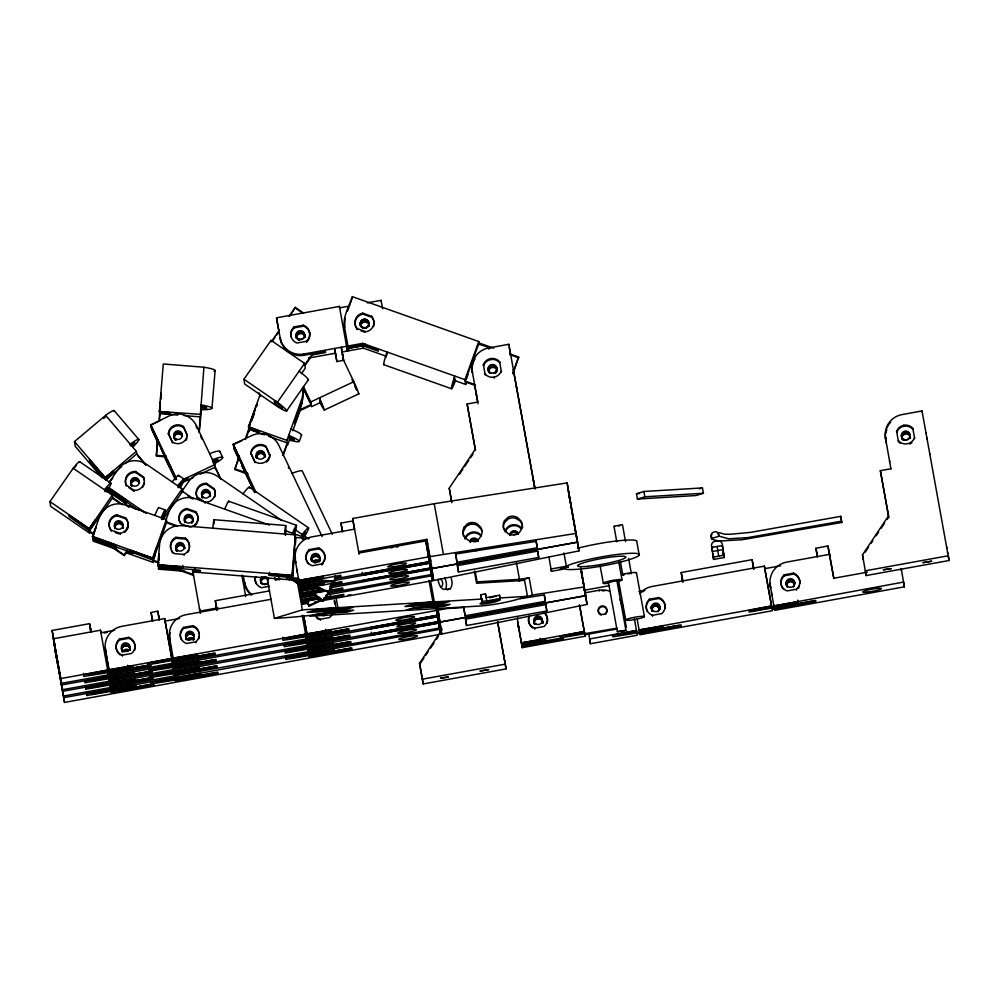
<?xml version="1.0" encoding="UTF-8"?>
<svg xmlns="http://www.w3.org/2000/svg" width="999" height="999" viewBox="0 0 999 999"><rect width="100%" height="100%" fill="white"/><g stroke="black" fill="none" stroke-linecap="round" stroke-linejoin="round"><path stroke-width="1.5" d="M160.315 401.785L159.465 411.938L170.305 412.812L159.39 411.451L163.287 363.961L203.921 367.245A24.55 2.835 4.8 0 1 213.973 371.328M160.564 398.888L161.051 393.094L161.139 393.731M159.066 421.328L160.29 403.871M160.652 399.525L161.289 393.369M166.496 456.943L156.331 456.118L157.505 439.872M156.468 454.57L157.63 440.671M159.453 419.031L160.315 412.799M192.657 570.691L200.424 571.316L200.262 570.204L158.267 566.808L182.592 568.381L182.342 566.783L157.967 564.81L159.603 544.23A20.392 20.255 -8.6 0 1 181.618 525.686L295.404 534.89L292.395 577.809L298.614 578.309M158.129 565.933L158.042 565.297L177.098 567.457L158.129 565.933L158.866 554.045M158.791 560.589L159.316 554.383M184.827 571.316L158.629 569.193L158.891 566.083M182.592 568.381L182.842 565.297M199.063 432.267L203.921 367.245M199.313 431.531L201.486 409.702A24.55 2.835 4.8 0 0 200.762 404.92L201.024 406.668L206.443 407.105L206.631 408.379L201.224 407.942L201.486 409.702M211.963 408.191L215.122 370.504M292.395 577.809L269.28 575.387L269.543 572.315M284.94 534.415L285.277 530.382L285.252 534.34M269.28 575.387L269.043 573.788L292.07 575.661L295.404 534.89M292.145 576.136L274.525 574.712L292.232 576.773L293.044 565.372M292.307 577.247L293.207 566.483M292.645 577.047L293.032 572.39M293.294 569.28L293.943 561.525M294.343 556.868L294.992 549.1M295.379 544.443L295.904 538.236M309.615 579.982L334.503 581.992L334.765 576.598M334.503 581.992L335.015 575.861M345.142 318.219L344.555 327.372C342.357 316.483 349.4 306.681 352.135 296.578L478.771 341.533L478.983 342.957L465.184 381.106L474.862 384.54M616.745 541.708L613.998 526.286L621.715 524.687L622.489 524.812L625.536 541.608M126.748 551.835L132.617 553.921L132.455 552.809L92.795 538.736L115.759 546.503L115.522 544.917L92.495 536.738L99.338 517.27A20.392 20.255 -8.6 0 1 125.424 505.007L166.346 519.542L166.858 522.877M92.495 536.738L96.179 526.573L92.67 537.849L110.577 544.205L92.57 537.212M161.501 519.468L163.337 514.385L162.15 519.48M166.059 519.78L169.243 510.976A20.392 20.255 -8.6 0 1 195.329 498.713L269.455 525.037M158.816 562.312L129.833 551.498L129.595 549.912L152.622 558.079L166.346 519.542M152.685 558.553L134.778 552.197L152.785 559.19L156.294 547.914M152.785 559.19L156.468 549.025L152.859 559.677M152.947 560.227L166.733 522.09L177.785 526.011M153.596 559.565L155.182 555.157M169.218 566.758L192.72 575.099L194.693 568.518M192.72 575.099L194.805 569.305M255.17 410.477L255.07 409.84L248.639 427.634L258.866 431.268L248.501 426.76L260.102 394.692M248.564 427.16L256.843 404.27L257.08 405.869M245.192 439.535L248.801 428.758L259.041 432.38L248.726 428.271L250.212 424.163M251.698 420.055L254.183 413.211M251.91 420.167L254.495 413.024M247.864 474.175L234.753 469.518L239.385 455.581M234.753 469.518L239.51 456.381M245.841 438.861L249.013 430.107L249.226 431.543M290.359 437.537L287.6 445.167L286.875 440.384L301.586 399.7A20.392 20.255 -8.6 0 0 302.472 389.248M302.185 389.073A20.392 20.255 -8.6 0 1 301.948 402.085L294.767 423.539L302.123 403.196M282.792 455.294L287.262 442.932L268.781 436.376M283.416 454.707L287.387 443.731M292.794 430.794L300.724 408.866M299.313 441.321L301.611 434.965M347.552 311.051L352.322 297.852M293.269 533.703L294.643 529.895L293.918 533.703M385.826 357.542L387.212 353.733M332.155 582.941L329.133 592.419L311.513 586.163M329.133 592.419L332.804 582.28M465.184 381.106L464.972 379.67L478.771 341.533M466.371 378.971L467.957 374.563M455.457 380.819L455.194 379.071L453.359 384.153L454.732 376.036A24.55 1.386 -70.5 0 0 455.457 380.819L465.696 384.453L466.758 381.518M512.874 372.964L518.631 357.043L509.827 353.908M512.999 373.763L518.631 357.043M451.56 501.648L449.25 488.174L475.324 449.15L467.12 403.996L477.822 402.048L472.265 371.503A20.392 20.255 -8.6 0 1 488.711 347.939L508.778 344.305L535.089 489.073M459.515 474.2L462.887 469.168M464.56 466.645L468.768 460.352M470.454 457.829L472.977 454.058M497.639 621.64L506.081 668.905L423.151 683.953L419.53 663.236L442.232 629.245M420.542 663.099L423.901 658.066M425.586 655.556L428.109 651.773M430.631 648.001L434.003 642.969M436.526 639.185L438.199 636.663M863.223 559.615L862.499 554.832L888.561 515.809L880.356 470.654L891.058 468.718M865.184 552.197L868.556 547.152M871.078 543.381L872.764 540.859M876.123 535.826L878.645 532.055M881.168 528.271L884.527 523.239M887.05 519.468L888.735 516.945M93.382 534.44L89.535 531.805L89.748 533.229L50.674 506.368L49.95 501.585L73.202 468.269A24.55 1.998 -55.5 0 1 79.658 462.512M74.95 467.32L76.498 465.097M108.953 482.517L118.082 469.43A20.392 20.255 -8.6 0 1 146.466 464.285L182.193 488.848L182.692 492.195M110.065 481.406L112.787 478.071M104.733 491.52L107.83 487.075L108.029 488.349L105.707 491.683M93.257 533.653L69.231 516.633L68.993 515.034L89.086 528.858L112.288 495.142L73.202 468.269M89.086 528.858L95.292 519.967L89.261 529.97L73.526 518.581L89.161 529.333M89.261 529.97L95.454 521.091L89.336 530.444M89.41 531.006L112.675 497.689L112.288 495.142M304.558 363.386L277.422 402.26A24.55 2.11 34.9 0 1 278.147 407.043L244.655 384.003L243.931 379.233L271.066 340.359L304.558 363.386L304.77 364.822L312.749 353.396M279.283 330.319L271.278 341.795L271.066 340.359M289.086 316.283L295.304 307.355L303.684 313.124M272.29 341.308L274.962 337.487M276.735 334.94L279.408 331.106M290.085 315.809L295.304 307.355M106.206 543.256L124.151 555.594L127.348 550.037M124.151 555.594L127.472 550.836M177.984 487.524L181.094 483.079L181.281 484.353L178.958 487.687M163.237 515.996L182.193 488.848M163.424 516.221L165.197 513.673L163.499 516.695M163.599 517.332L165.359 514.797L163.661 517.807M182.255 490.796L188.898 481.281A20.392 20.255 -8.6 0 1 217.282 476.136L281.993 520.629M163.624 518.543L182.58 491.396L193.431 498.851M274.613 403.459L274.275 401.236L282.08 406.605L282.417 408.828L274.613 403.459L276.161 401.236M313.761 352.922L304.895 365.622L305.282 368.169L301.411 373.713M286.725 410.789L308.429 379.695M303.371 536.388L305.694 533.066L305.507 531.793L302.397 536.226L302.135 534.477A24.55 1.998 -55.5 0 1 304.595 536.401M311.388 593.144L322.927 601.086L329.87 590.172M322.927 601.086L331.755 588.436M101.973 477.722L75.212 446.353L74.5 441.57L105.632 415.347A24.55 2.473 -40.5 0 1 114.111 411.426M103.746 418.369L105.819 416.62M131.706 446.316L134.815 443.693L134.628 442.42L130.469 445.916L130.207 444.168A24.55 2.473 -40.5 0 1 133.279 446.628M121.753 466.533L105.607 480.132L113.749 472.102L105.444 479.095L105.357 478.459L113.586 470.991L105.22 477.584L136.351 451.361L105.632 415.347M125.212 463.623L136.738 453.908L136.351 451.361M608.391 582.267L616.932 580.806L625.911 630.219L624.462 630.831L617.37 631.68L608.391 582.267L610.277 582.405M617.37 631.68L625.911 630.219M160.602 420.367L150.762 425L169.156 415.921A20.392 20.255 -8.6 0 1 196.291 425.562L214.822 464.597L215.547 469.38M308.654 358.154L311.438 356.855M298.501 410.427L311.151 404.483L310.764 401.935L353.808 381.705L343.107 359.178M298.626 411.226L311.276 405.282L311.488 406.718L320.105 402.672A24.55 0.837 64.8 0 0 319.38 397.889L322.153 405.794L319.83 400.924L320.105 402.672M242.382 465.996L251.686 485.614L233.566 446.678L243.931 468.244L233.204 444.28L251.648 435.614A20.392 20.255 -8.6 0 1 278.783 445.242L322.14 536.575M233.254 444.68L241.696 440.721M324.375 410.04L358.803 393.856M212.962 462.749L217.882 460.439L217.695 459.165L212.775 461.476L212.512 459.727A24.55 2.785 -25.4 0 1 214.198 463.948M183.404 479.37L214.822 464.597M183.616 479.695L187.837 477.722L183.691 480.182M183.791 480.819L187.999 478.833L183.853 481.293M182.417 482.567L193.356 477.422M200.187 474.213L215.21 467.145L220.841 479.008M330.681 595.691A20.392 20.255 -8.6 0 1 327.222 597.689L309.016 606.243L308.903 605.456L321.503 599.525M324.3 598.214L327.098 596.89M623.214 574.974L624.625 574.512M718.805 536.213L718.556 534.89A4.083 2.872 86.5 0 0 715.047 531.755L713.186 532.33A4.083 2.872 86.5 0 0 711.113 537.162L711.363 538.486L719.193 536.201L728.546 538.773L747.564 537.637L841.595 521.178L841.795 522.452L742.319 539.71L718.843 541.058L711.75 539.248L711.5 537.137A4.083 2.872 86.5 0 1 711.812 534.078M279.72 578.908L275.374 580.232L274.887 577.572M636.45 493.743L643.905 491.471L702.447 487.937L703.421 493.256L695.953 495.529L637.412 499.063L636.45 493.743L639.535 493.568M637.412 499.063L644.867 496.79L703.421 493.256M267.195 578.521L274.425 618.369L302.397 609.84L335.989 607.804L334.603 600.187M699.462 488.848L702.447 487.937M335.989 607.804L316.383 609.565L307.055 612.412L350.824 610.564C325.424 613.511 300.137 617.132 274.425 618.369M432.917 601.96L337.899 607.692L335.577 608.403L352.847 607.367L343.531 610.202L323.926 611.962L353.671 610.164L347.153 612.15L317.395 613.948L309.94 616.221L404.945 610.489L413.336 607.929L443.094 606.131L447.752 604.707L404.945 606.493L414.273 603.658L432.917 601.96L429.021 580.506M447.165 589.822L449.962 588.973A9.515 6.631 73 0 0 451.186 578.321M482.455 599.013L434.365 601.91L432.03 602.622L449.313 601.585L439.985 604.432L420.379 606.181L450.137 604.383L443.606 606.381L413.861 608.166L406.393 610.439L480.294 605.981A27.185 3.222 -10.3 0 0 518.131 599.138L527.46 596.303L524.562 580.357L476.573 583.254L474.388 571.241M518.706 580.943L529.158 577.809L532.292 595.067L520.354 598.663L544.393 594.892L545.354 601.261L465.097 615.809L463.461 606.805M390.896 547.964L392.794 547.477M618.643 526.073L619.73 525.849M353.084 521.478L352.635 518.518L434.228 503.721L567.145 482.904L578.958 550.886L433.641 580.506L432.592 574.75M581.081 568.556L587.062 604.407L441.745 634.028L440.696 628.271M276.723 319.093L276.523 317.819L339.398 306.418L346.853 347.702L365.634 344.293M348.826 306.181L339.61 307.854L339.398 306.418M367.257 302.834L381.081 300.337L382.58 308.691M290.846 335.801L290.996 336.75A9.515 9.453 -8.6 0 1 294.218 327.859L294.068 326.898L303.434 325.199A9.515 9.453 -8.6 0 1 306.356 341.308L306.506 342.257A9.515 9.453 -8.6 0 0 303.571 326.161L303.434 325.199M294.218 327.859L303.571 326.161M306.356 341.308L296.99 343.007A9.515 9.453 -8.6 0 1 294.068 326.898M311.838 355.032L325.599 352.535L325.424 351.423L304.021 355.294A20.392 20.255 -8.6 0 1 280.344 339.011L280.145 337.737A20.392 20.255 -8.6 0 0 303.833 354.021L346.641 346.266L347.365 351.036L342.008 352.01L341.745 350.262M464.972 379.67L362.662 343.356L347.977 346.016L348.164 347.29L362.862 344.63L378.184 350.075L378.346 351.186L363.024 345.741L348.339 348.414L348.701 350.799L363.386 348.139L386.238 356.243M346.978 348.489L365.759 345.092M308.953 358.004L335.327 353.221L335.052 351.473M335.327 353.221L336.9 361.613L343.581 360.252L341.283 347.24L342.707 355.569L342.52 354.295M862.499 554.832L866.121 575.549L949.05 560.514L922.015 410.964L901.947 414.61A20.392 20.255 -8.6 0 0 885.514 438.161L885.701 439.435A20.392 20.255 -8.6 0 1 886.575 428.996M342.12 529.77L340.946 523.089L351.486 521.178M308.254 563.898A9.515 9.453 -8.6 0 1 309.378 550.574L309.228 549.625L318.594 547.927A9.515 9.453 -8.6 0 1 321.516 564.023L321.666 564.984A9.515 9.453 -8.6 0 0 323.339 563.149M309.378 550.574L318.743 548.876A9.515 9.453 -8.6 0 1 324.475 560.963M467.37 524.725L471.915 523.901M313.012 556.455L315.684 555.981M363.711 581.568L363.511 580.294L431.73 567.919L430.956 562.824L362.737 575.199L362.55 573.926L430.769 561.55L426.885 539.348L358.666 551.723L359.041 554.183M334.765 578.796L429.408 561.638L425.786 540.921L358.903 553.046L352.635 518.518M321.516 564.023L312.163 565.721A9.515 9.453 -8.6 0 1 309.228 549.625M428.683 556.855L298.926 580.382L323.064 576.423L323.314 578.009L299.288 582.767L340.759 575.249L340.934 576.373L334.79 577.484M576.311 533.379L430.02 556.618L430.769 561.55M269.443 586.263L261.413 587.724A9.515 9.453 -8.6 0 1 255.157 578.046M320.966 579.994L299.463 583.891L299.65 585.164L322.552 581.006M216.983 610.526L215.285 600.724L269.58 590.871M54.396 643.468L52.098 630.456L89.548 623.663L91.121 631.905M152.36 620.354L151.086 612.512L157.755 611.151L159.34 619.53M317.32 587.187L300.424 590.259L300.624 591.533L320.467 587.936M331.144 584.69L341.895 582.742L341.72 581.618L300.262 589.148L324.275 584.378L324.038 582.792L299.9 586.75L429.645 563.224L430.369 568.006L329.62 586.276M456.993 562.275L537.25 547.727L536.288 541.358L455.731 553.983L456.993 562.275L455.357 553.271M363.599 580.844L577.622 542.045M363.624 581.006L577.647 542.207L568.506 491.096L568.693 492.37M218.007 607.854L200.037 611.113L200.437 613.349M322.227 589.248L300.924 593.518L321.99 589.697M329.87 587.862L431.93 569.193L432.704 574.288L327.535 593.194M53.671 638.698L100.487 630.207L108.117 672.602L149.575 665.084L149.7 665.871L108.229 673.388L108.454 674.824L61.626 683.316L52.098 630.456M105.444 649.887L109.428 672.202L150.886 664.672L151.061 665.796L109.59 673.314L109.79 674.587L172.652 663.186L172.44 661.75L213.911 654.233L213.786 653.433L172.315 660.951L164.698 618.568L121.89 626.323A20.392 20.255 -8.6 0 0 105.444 649.887L110.39 678.571L151.86 671.041L152.023 672.165L110.564 679.682L110.752 680.956L173.626 669.555L173.401 668.119L214.872 660.601L214.748 659.802L173.289 667.332L165.072 621.116L179.52 618.493M271.166 599.263L186.101 614.685A20.392 20.255 -8.6 0 0 169.655 638.249L174.001 662.949L306.418 638.935L306.206 637.499L347.677 629.982L347.552 629.183L306.081 636.7L302.185 615.247M325.237 590.746L301.223 595.516L342.694 587.986L342.857 589.11L329.033 591.608L312.862 585.889M114.635 630.257L100.874 632.754L100.487 630.207M313.674 594.393L301.386 596.628L301.586 597.902L316.845 595.129M104.046 632.991L107.105 632.442M317.095 596.728L301.885 599.887L318.444 596.89M326.248 595.067L432.892 575.561L433.641 580.506M319.243 597.227L301.96 600.362L302.048 600.998L319.343 597.864M458.466 571.99L538.723 557.442L537.762 551.073L457.505 565.621L458.466 571.99L457.105 564.485M320.179 598.201L302.185 601.885L320.617 598.538M323.688 597.976L343.656 594.355L343.818 595.479L323.851 599.1M308.504 601.885L302.36 602.996L302.547 604.27L308.654 603.159M314.76 602.047L432.305 580.744L431.58 575.961M120.23 654.982A9.515 9.453 -8.6 0 1 119.505 639.997L119.368 639.048L128.721 637.35A9.515 9.453 -8.6 0 1 131.656 653.446L122.29 655.144L122.44 656.106M181.256 639.61A9.515 9.453 -8.6 0 1 183.716 628.359L183.566 627.409L192.932 625.711A9.515 9.453 -8.6 0 1 195.866 641.808L196.004 642.769M119.505 639.997L128.871 638.299A9.515 9.453 -8.6 0 1 134.603 650.386M183.716 628.359L193.082 626.66A9.515 9.453 -8.6 0 1 199.226 633.865M121.816 646.128L127.16 645.154M187.35 634.24L190.035 633.753M841.358 519.855L840.708 516.358L750.574 532.355L730.082 534.29L724.912 534.228L719.467 532.767M566.346 566.233L551.086 568.993L551.436 571.303L564.81 568.881A38.187 4.52 -10.3 0 0 620.816 561.975A38.187 4.52 -10.3 0 0 625.686 553.596A38.187 4.52 -10.3 0 0 566.346 566.233L563.936 552.947M711.812 547.427L722.514 545.491L722.265 544.155A4.083 4.046 -8.6 0 0 717.532 540.909L714.859 541.383A4.083 4.046 -8.6 0 0 711.563 546.103L713.623 559.428L724.325 557.492L722.514 545.491M195.866 641.808L186.501 643.506A9.515 9.453 -8.6 0 1 183.566 627.409M314.872 614.397A9.515 9.453 -8.6 0 0 320.267 619.255L329.633 617.557A9.515 9.453 -8.6 0 0 332.43 613.536M480.781 594.705L485.464 593.856L486.75 600.973L500.124 598.551L500.287 599.662L482.305 603.408L480.781 594.705L482.305 603.408M486.138 597.652L499.512 595.229L500.287 599.662M496.228 596.228L489.597 597.764M481.993 601.348L486.75 600.973M60.902 678.533L107.73 670.054L83.704 674.812L83.953 676.41L108.117 672.602M436.788 610.389L437.512 615.172L307.767 638.686L307.567 637.412L349.038 629.894L348.863 628.783L307.405 636.301L331.418 631.543L331.181 629.944L307.043 633.915L436.788 610.389L436.263 607.492M308.167 642.569L309.328 649.038L350.799 641.52L350.961 642.632L309.503 650.149L309.69 651.423L440.809 627.822L440.035 622.727L371.815 635.089L371.616 633.816L439.835 621.453L439.073 616.358L370.854 628.721L370.654 627.447L438.873 615.084L438.124 610.152L446.978 608.541L463.848 607.517L465.097 615.809M128.022 667.931L109.291 671.316L109.191 670.679L127.922 667.295L128.022 667.931L127.535 665.272M325.999 632.03L307.267 635.426L307.168 634.79L325.899 631.393L325.999 632.03L325.512 629.37M109.366 671.803L133.441 667.432L133.204 665.846L109.066 669.805L171.928 658.403L147.914 663.174L148.152 664.76L172.24 660.401M282.705 637.237L283.266 640.272L306.081 636.7M682.904 582.342L681.193 572.527L752.097 559.677L753.671 568.056M61.876 684.902L108.691 676.423L84.678 681.181L84.915 682.779L150.549 671.453L150.662 672.24L109.191 679.757L109.415 681.193L62.6 689.685L52.897 634.652L53.234 636.887M583.878 590.322L609.353 585.701M817.07 554.969L815.908 548.289L827.934 545.953L829.52 554.345L786.712 562.1A20.392 20.255 -8.6 0 0 770.266 585.664L770.629 588.049A20.392 20.255 -8.6 0 1 770.379 582.767M308.129 641.158L326.86 637.762L326.96 638.398L308.229 641.795L303.783 616.383M148.564 668.094L149.126 671.128L173.289 667.332M307.055 643.069L284.228 646.64L283.978 645.042L306.668 640.521L174.238 664.535L198.376 660.564L198.614 662.162L174.6 666.92L216.071 659.402L216.234 660.526L174.763 668.044L174.962 669.318L307.392 645.304L307.168 643.868L348.639 636.351L348.514 635.551L307.055 643.069L306.106 637.462M584.727 592.857L599.175 590.234A20.392 20.255 -8.6 0 1 609.677 591.221M438.474 621.54L308.728 645.054L308.529 643.781L350 636.263L349.837 635.152L308.366 642.669L332.38 637.911L332.143 636.313L308.004 640.284L437.749 616.758L438.474 621.54L437.425 615.734M371.703 634.377L585.726 595.579M371.728 634.54L585.751 595.729L581.006 569.58M62.837 691.271L109.653 682.792L85.639 687.549L85.877 689.148L151.511 677.821L151.623 678.608L110.165 686.126L110.377 687.562L63.561 696.053L53.047 636.675L54.633 645.067M175.2 670.903L307.63 646.89L284.952 651.41L285.19 653.009L349.488 641.92L349.6 642.719L308.129 650.237L308.354 651.673L175.924 675.686L175.737 674.412L217.195 666.895L217.033 665.771L175.562 673.289L199.575 668.531L199.338 666.932L175.262 671.303L174.638 667.844M309.19 648.164L327.922 644.767L327.822 644.13L309.103 647.527L309.19 648.164L307.205 636.201M174.251 673.701L150.087 677.497L149.85 675.911L173.863 671.153L110.989 682.542L135.127 678.583L135.377 680.169L111.351 684.939L152.822 677.422L152.984 678.533L111.526 686.051L111.713 687.324L174.588 675.923L174.363 674.487L215.834 666.97L215.722 666.171L174.251 673.701L173.302 668.081M438.648 623.563L439.448 627.909L438.723 623.126L308.966 646.653L333.104 642.682L333.341 644.28L309.328 649.038M637.05 618.568L639.547 632.367L681.018 624.85L681.193 625.961L639.722 633.478L639.909 634.752L772.339 610.739L772.127 609.315L813.586 601.785L813.473 600.998L772.002 608.516L764.372 566.121L652.01 586.488A20.392 20.255 -8.6 0 0 639.672 593.843M638.836 591.495L644.942 590.397M772.002 608.516L764.759 568.668L780.656 565.784M640.484 592.02L643.543 591.47M111.201 685.177L112.313 691.308L153.784 683.791L153.958 684.902L111.126 692.507L111.339 693.93L64.523 702.422L63.799 697.639L110.614 689.16L108.779 678.234M174.45 667.157L176.224 677.672L200.3 673.301L200.549 674.899L176.523 679.657L217.994 672.14L218.157 673.264L175.337 680.856L175.549 682.292L112.675 693.693L112.487 692.419M466.57 625.524L546.828 610.976L545.866 604.607L465.609 619.155L466.57 625.524L465.484 619.517M130.919 687.037L112.188 690.421L112.088 689.785L130.819 686.4L130.919 687.037L130.432 684.377M291.433 657.929L308.828 654.782L308.728 654.145L291.333 657.292L291.433 657.929L290.946 655.269M86.289 692.482L86.838 695.516L152.472 684.19L152.597 684.977M285.602 656.343L286.151 659.377L350.449 648.289L350.562 649.088M176.698 680.781L176.885 682.055L309.315 658.041L309.103 656.605L351.935 649L351.76 647.889L310.289 655.406L334.315 650.649L334.066 649.05L309.927 653.021L440.996 629.095L441.745 634.028M174.276 674.45L175.212 680.069L216.683 672.539L216.795 673.338M439.685 629.495L440.409 634.278L310.652 657.792L310.464 656.518M647.177 611.413A9.515 9.453 -8.6 0 1 649.637 600.162L649.487 599.213L658.853 597.514A9.515 9.453 -8.6 0 1 661.775 613.623L652.409 615.322L652.559 616.271M783.216 589.098A9.515 9.453 -8.6 0 1 784.327 575.774L784.19 574.825L793.556 573.126A9.515 9.453 -8.6 0 1 796.478 589.223L796.628 590.184M649.637 600.162L659.003 598.476A9.515 9.453 -8.6 0 1 665.259 608.141M784.327 575.774L793.693 574.075A9.515 9.453 -8.6 0 1 799.962 583.741M528.983 616.121A9.515 9.453 -8.6 0 0 534.715 628.196L544.08 626.498A9.515 9.453 -8.6 0 0 545.192 613.174M867.307 572.19L833.865 578.246L828.82 550.786L829.969 557.367L829.782 556.093M796.478 589.223L787.112 590.921A9.515 9.453 -8.6 0 1 784.19 574.825M521.615 643.731L540.347 640.334L540.447 640.971L521.715 644.367L517.869 622.939A20.392 20.255 -8.6 0 1 517.619 617.657M584.49 632.33L565.759 635.726L565.859 636.363L584.59 632.966L579.62 605.406M616.995 628.159L560.576 637.812L560.339 636.226L584.353 631.455L521.49 642.856L545.629 638.885L545.866 640.484L521.853 645.242L563.311 637.724L563.486 638.836L522.015 646.365L522.215 647.639L585.077 636.238L584.865 634.802L617.12 628.958M771.915 607.954L749.175 612.075L748.938 610.489L771.615 605.968L639.185 629.969L663.324 626.011L663.573 627.597L639.547 632.367M798.263 603.209L774.25 607.979L815.721 600.461L815.883 601.573L774.412 609.09L774.612 610.364L904.37 586.838L903.645 582.055L773.95 605.981L798.026 601.623L798.263 603.209L797.714 600.174M634.29 618.231L636.9 633.004L678.371 625.486L678.483 626.286L637.025 633.803L637.237 635.239L590.421 643.731L588.861 634.353M423.151 683.953L422.427 679.17L505.357 664.135M475.174 571.316L477.097 581.88L519.455 579.32L529.158 577.809M532.292 595.067L584.415 586.913M627.809 573.851L629.832 573.601M396.054 546.94L398.102 546.89M348.127 595.079L350.811 594.917M449.962 588.973L443.244 589.385A9.515 6.631 73 0 1 438.211 579.108M499.525 597.989L527.46 596.303M614.747 526.548L613.96 526.436M199.962 414.335L159.39 411.451M159.628 413.049L170.467 413.923L159.465 411.938M159.715 413.598L177.785 415.06M183.804 415.547L200.349 416.883M156.219 455.319L166.371 456.143M213.936 519.692L285.726 525.486M295.779 537.437L308.953 538.498M301.76 538.698L304.683 538.936M184.116 555.369L183.978 554.42L174.488 553.646A9.515 9.453 -8.6 0 1 175.861 537.337L185.352 538.099L185.489 539.06A9.515 9.453 -8.6 0 1 189.548 547.602M170.704 548.526A9.515 9.453 -8.6 0 1 176.011 538.286L185.489 539.06M292.008 575.262L157.967 564.81M314.161 579.57L334.378 581.193M298.738 579.108L292.507 578.596L292.732 580.032L192.545 571.94M178.659 569.555L158.441 567.919L158.629 569.193M478.983 342.957L493.668 348.176M490.846 347.927L479.183 344.318M509.94 354.707L518.756 357.829M362.737 313.162L362.874 314.123A9.515 9.453 -8.6 0 0 357.305 329.533L357.155 328.584A9.515 9.453 -8.6 0 1 362.737 313.162L371.69 316.346L371.828 317.295A9.515 9.453 -8.6 0 1 373.514 326.598M362.874 314.123L371.828 317.295M357.155 328.584L366.109 331.755A9.515 9.453 -8.6 0 0 371.69 316.346M361.139 330.894L364.972 332.255M474.975 385.339L465.309 381.905L465.696 384.453M383.803 364.697L451.598 388.761M248.501 426.76L286.875 440.384M248.888 429.308L264.523 434.865M234.64 468.731L247.74 473.376M228.596 501.211L296.391 525.274M285.327 530.669L302.772 536.85L303.159 539.398M195.692 511.675A9.515 9.453 -8.6 0 1 190.122 527.085L181.156 523.913A9.515 9.453 -8.6 0 1 186.738 508.491L195.692 511.675L195.841 512.624A9.515 9.453 -8.6 0 1 194.718 525.949M186.738 508.491L186.875 509.44L195.841 512.624M165.272 509.94L158.878 507.667A24.55 1.386 -70.5 0 0 154.833 515.447M168.244 523.376L175.15 525.824M116.833 514.785L116.983 515.734A9.515 9.453 -8.6 0 0 111.401 531.156L111.251 530.194A9.515 9.453 -8.6 0 1 116.833 514.785L125.787 517.957L125.936 518.918A9.515 9.453 -8.6 0 1 124.813 532.242M116.983 515.734L125.936 518.918M292.295 578.596L299.638 581.193M290.946 578.871L299.762 581.992M286.788 578.746L289.698 579.782L289.485 578.346M111.251 530.194L120.217 533.379L120.355 534.328M115.235 532.517L119.081 533.878M92.432 536.338L152.622 558.079M174.975 568.044L192.595 574.3M116.471 548.189L92.969 539.847L93.157 541.121L116.621 549.45M158.941 563.111L153.059 561.026L153.284 562.462L125.424 552.572M296.628 308.978L301.411 312.275M243.931 379.233L277.422 402.26M249.263 487.1L308.441 527.784M294.58 529.283L308.516 538.861M206.443 483.379L206.581 484.328A9.515 9.453 -8.6 0 0 197.19 497.802L197.04 496.84A9.515 9.453 -8.6 0 1 206.443 483.379L214.261 488.748L214.398 489.71A9.515 9.453 -8.6 0 1 214.748 496.928M206.581 484.328L214.398 489.71M178.709 475.437L184.291 479.283M197.04 496.84L204.857 502.21L205.007 503.171M198.302 498.563L200.537 500.099M187.525 495.504L192.345 498.826M135.627 471.516L135.764 472.477A9.515 9.453 -8.6 0 0 126.374 485.939L126.224 484.99A9.515 9.453 -8.6 0 1 135.627 471.516L143.444 476.898L143.581 477.847A9.515 9.453 -8.6 0 1 144.343 480.194M292.045 579.133L299.737 584.415M312.55 593.231L322.814 600.287M135.764 472.477L143.581 477.847M290.884 579.045L299.85 585.214M126.224 484.99L134.041 490.359L134.191 491.321L128.609 487.475M79.77 461.775L111.026 483.266M109.016 487.849L146.129 513.361M109.028 488.211L126.611 500.299L126.861 501.898L108.017 488.936M143.918 512.2L138.898 508.741L139.136 510.339M107.792 487.787L122.315 498.339L107.892 488.424M108.104 489.36L137.587 509.627M124.937 501.923L106.993 489.585L107.18 490.859L126.374 504.058M130.057 505.457L135.19 508.978M112.675 497.689L122.877 504.707M112.787 498.476L119.168 502.872M49.95 501.585L89.023 528.459M107.368 543.344L124.026 554.807M114.286 410.751L138.873 439.56M136.738 453.908L145.767 464.498M137.862 455.881L145.891 465.297M74.5 441.57L105.22 477.584M105.282 477.984L89.473 459.465L89.723 461.063L105.519 479.582M105.357 478.459L93.057 464.06L105.444 479.095M118.706 495.492L128.784 507.305M117.82 495.104L126.898 505.744M718.206 532.991L719.193 536.201M355.731 386.638L352.26 379.32L352.597 381.556M354.92 386.438L356.655 390.097L356.318 387.862M303.409 386.438L310.764 401.935M303.134 387.587L311.151 404.483M303.246 388.386L309.94 402.472M332.342 534.34L302.297 471.078A24.55 2.785 -25.4 0 0 292.108 473.314M259.003 392.844L260.339 395.654M259.116 393.631L260.452 396.453M255.057 462.649L250.849 453.146A9.515 9.453 -8.6 0 1 265.759 446.141L269.955 455.644A9.515 9.453 -8.6 0 1 266.621 462.075M265.759 446.141L269.955 455.644M250.849 453.146L254.907 461.688A9.515 9.453 -8.6 0 0 269.817 454.682M233.204 444.28L255.869 492.045M298.926 584.44L300.249 587.237M306.905 601.248L308.903 605.456M239.048 458.991L233.729 447.789L238.586 458.891M297.714 582.429L300.374 588.036M306.356 600.649L309.016 606.243M241.92 465.921L254.595 492.607M219.805 451.386L222.702 457.492M200.624 436.313L201.948 439.098M215.334 467.944L220.342 478.484M171.978 441.733L168.356 433.466A9.515 9.453 -8.6 0 1 183.267 426.461L187.325 434.99A9.515 9.453 -8.6 0 1 172.415 442.008L172.565 442.957M183.267 426.461L187.462 435.951M168.356 433.466L172.415 442.008M150.712 424.6L176.611 479.145M176.199 478.883L169.955 465.734L170.055 466.371M176.299 479.52L167.57 460.377M159.89 446.316L151.236 428.096L158.067 443.356M161.214 449.113L169.193 465.921L151.011 426.585M164.048 455.944L175.337 479.732M681.193 572.527L682.779 580.918M215.285 600.724L216.858 609.103M159.041 619.13L158.729 617.519L159.103 619.855M152.135 619.23L152.422 621.066M581.893 575.212L582.529 578.646M342.22 530.919L341.908 529.308L342.282 531.643M216.571 608.703L216.246 607.092L216.621 609.427M90.822 631.505L90.509 629.882L90.884 632.23M342.52 354.782L343.581 360.252M817.482 556.53L815.908 548.289M619.904 592.32L618.331 583.928L618.706 586.263M342.52 531.318L340.946 523.089M152.66 620.741L151.086 612.512M55.594 651.435L54.008 643.044L56.319 656.206M56.556 657.804L54.982 649.412L57.28 662.574M580.906 568.244L581.256 570.179M581.406 571.128L582.055 574.625L581.455 571.228M583.004 581.381L583.441 583.753L582.929 580.856M912.836 428.409L912.986 429.37A9.515 9.453 -8.6 0 0 896.765 432.305L896.615 431.356A9.515 9.453 -8.6 0 1 912.836 428.409L914.672 438.661M896.615 431.356L898.451 441.608A9.515 9.453 -8.6 0 0 900.286 443.256M885.514 438.161L890.946 468.906M901.273 569.018L904.37 586.838M888.735 517.582L880.356 470.654M841.795 522.452L840.708 516.346M833.765 578.546L827.946 546.103M817.507 556.942L816.782 552.959L816.97 554.233M770.266 585.664L774.25 607.979M771.353 592.232L771.915 595.292M773.588 604.495L774.412 609.09M753.696 568.481L752.971 564.497L753.171 565.771M724.325 557.492L724.088 556.168A4.083 4.046 -8.6 0 0 723.763 555.157M713.623 559.428L713.386 558.104A4.083 4.046 -8.6 0 1 713.561 556.018M682.804 581.343L682.08 577.36L682.267 578.633M643.905 491.471L644.867 496.79M639.223 555.082L636.813 541.795A38.187 4.52 -10.3 0 0 617.869 540.834A38.187 4.52 -10.3 0 0 577.534 548.301M636.475 572.802L644.442 616.633A9.515 1.124 -10.3 0 1 630.506 620.142A9.515 1.124 -10.3 0 1 630.269 618.206A9.515 1.124 -10.3 0 1 644.442 616.633M628.596 558.416L631.368 573.688M620.354 561.563L622.852 575.312M618.806 562.1L622.027 579.845M618.568 580.731L625.711 620.017M619.929 592.732L619.205 588.748L619.405 590.022M600.074 565.484L603.296 583.229M569.492 497.627L570.641 504.22M570.904 506.53L571.453 509.59M572.015 512.649L573.401 520.292M573.963 523.351L578.958 550.886M580.956 570.766L582.342 578.409M582.904 581.468L583.453 584.527M584.015 587.587L587.062 604.407M579.457 604.882L585.077 636.238M548.938 557.192L551.436 571.303M510.664 355.357L509.278 347.565M513.249 369.605L534.702 487.762M535.889 540.222L537.25 547.727M537.637 551.436L538.723 557.442M544.268 595.254L545.354 601.261M545.466 603.458L546.828 610.976M499.6 361.75L501.436 372.003L501.286 371.041A9.515 9.453 -8.6 0 1 485.064 373.988L485.214 374.937L483.379 364.685A9.515 9.453 -8.6 0 1 499.6 361.75L499.737 362.699A9.515 9.453 -8.6 0 0 483.528 365.646L483.379 364.685M539.959 638.324L540.447 640.971M516.433 562.724L519.455 579.32M474.375 383.916L477.984 403.771M517.869 622.939L522.215 647.639M475.224 449.413L467.12 403.996M497.502 621.665L506.081 668.905M449.25 488.174L451.885 502.659M434.228 503.721L443.394 554.195M428.596 550.661L429.12 553.533M429.657 555.631L430.182 558.516M430.944 563.611L431.73 567.919M431.655 568.531L432.704 574.288M429.408 561.638L425.786 540.921M437.599 607.267L438.124 610.152M429.582 563.661L430.369 568.006M437.574 607.892L438.873 615.084M430.282 568.581L431.331 574.375L430.619 569.592M437.487 608.503L438.012 611.376M438.723 615.534L439.835 621.453M431.243 574.949L432.305 580.744M440.022 623.501L440.809 627.822M436.201 607.916L437.512 615.172M439.36 628.483L440.409 634.278M430.744 581.992L434.365 601.91M419.53 663.236L422.427 679.17M344.355 326.099L348.164 347.29M348.139 347.727L348.701 350.799M346.803 347.977L347.365 351.036M362.212 572.315L362.737 575.199M371.291 632.217L371.815 635.089M342.545 531.743L341.82 527.759L342.008 529.033M336.238 598.501L337.899 607.692M334.19 600.811L334.752 603.846M276.523 317.819L280.344 339.011M279.121 332.817L276.885 320.204M332.792 641.246L333.341 644.28M352.997 520.904L354.558 529.145L311.75 536.9A20.392 20.255 -8.6 0 0 295.304 560.464L299.65 585.164M296.641 569.218L297.19 572.29M298.314 578.409L300.624 591.533M298.439 580.182L301.586 597.902M298.838 583.491L302.547 604.27M303.696 615.521L307.043 633.915M297.377 582.255L302.397 609.84M310.227 655.007L309.24 649.338L310.289 655.406M307.068 643.831L308.017 649.437M308.042 650.199L308.978 655.806M278.733 577.347L279.208 579.994M243.369 576.073L244.93 584.84A20.392 20.255 -8.6 0 0 246.029 588.661M241.833 575.037L245.742 596.49M216.883 609.527L216.159 605.544L216.358 606.818M193.069 572.802L200.324 613.286M198.064 659.128L198.614 662.162M170.891 646.141L171.453 649.213M172.914 657.342L174.6 666.92M174.813 670.154L176.523 679.657M159.365 619.954L158.641 615.971L158.829 617.245M152.672 621.166L151.948 617.182L152.148 618.456M149.538 674.462L150.087 677.497M134.815 677.135L135.377 680.169M110.227 678.396L111.351 684.939M107.917 672.265L109.415 681.193M109.815 685.077L111.001 691.708M91.146 632.33L90.422 628.346L90.609 629.62M83.392 673.376L83.953 676.41M85.327 686.113L85.877 689.148M63.799 697.639L54.82 647.389M64.523 702.422L55.782 653.758M580.869 568.181L581.218 570.079M582.405 578.109L581.905 575.287M55.357 649.837L53.784 640.996M753.795 569.48L752.11 559.827M619.055 588.249L619.505 590.759M158.941 617.981L157.767 611.301M90.709 630.357L89.548 623.663M336.888 361.463L334.603 348.451L336.026 356.78L335.826 355.507M949.05 560.514L948.326 555.744L865.396 570.779L866.121 575.549M947.626 552.172L947.814 553.446M946.665 546.865L946.852 548.139M929.694 453.421L929.857 454.533M926.785 437.662L927.022 439.26M925.886 432.829L925.986 433.466M922.015 410.964L922.214 412.237M903.883 425.237L904.033 426.186M889.56 460.689L889.734 461.8M901.11 568.506L901.473 570.904M799.699 580.332L799.837 581.281M793.556 573.126L793.693 574.075M780.968 583.728L781.118 584.677M764.372 566.121L764.759 568.668M717.157 546.453L718.631 556.168M658.853 597.514L659.003 598.476M636.9 633.004L612.737 636.813L612.499 635.227L636.513 630.456L589.697 638.948L590.421 643.731M626.211 626.485L626.336 627.285L622.639 606.83A20.392 20.255 -8.6 0 0 619.83 599.437M599.175 590.234L599.288 591.033M568.881 493.643L569.08 494.917M569.293 496.353L569.655 497.689M569.855 498.963L570.042 500.237M570.267 501.673L570.454 502.947M567.145 482.904L569.567 498.963M534.39 485.514L534.577 486.788M533.416 480.207L533.616 481.481M516.458 386.75L516.62 387.862M513.548 371.004L513.786 372.59M508.778 344.305L508.966 345.579M547.29 617.594L547.44 618.556M534.715 628.196L534.852 629.158M494.018 377.16L494.168 378.122M490.646 358.566L490.784 359.528M488.711 347.939L488.911 349.213M528.571 620.991L528.708 621.952M476.323 394.031L476.498 395.142M472.265 371.503L472.465 372.777A20.392 20.255 -8.6 0 1 472.927 363.586M499.512 595.229L499.687 596.341M475.324 449.15L475.499 450.274M504.657 660.576L504.857 661.85M503.696 655.257L503.883 656.53M485.464 593.856L485.776 595.928M426.885 539.348L427.634 544.293M381.081 300.337L381.206 301.124M362.662 343.356L362.862 344.63M363.024 345.741L363.386 348.139M364.473 586.663L364.672 587.936M372.59 640.184L372.777 641.458M309.578 332.405L309.727 333.354M303.833 354.021L304.021 355.294M301.586 399.7L301.948 402.085M324.737 555.132L324.887 556.081M318.594 547.927L318.743 548.876M325.961 595.529L326.198 597.115M277.023 321.079L277.123 321.715M320.267 619.255L320.404 620.204M306.006 558.516L306.156 559.477M288.411 467.157L288.574 468.269M295.304 560.464L295.667 562.849A20.392 20.255 -8.6 0 1 295.417 557.567M283.266 640.272L283.017 638.673L305.694 634.153L173.277 658.166L197.415 654.195L197.652 655.794L173.639 660.551L215.097 653.034L215.272 654.158L173.801 661.675L174.001 662.949M286.151 659.377L285.914 657.779L308.591 653.259L176.224 677.672M248.639 427.634L248.726 428.271M241.446 462.237L241.533 462.874L233.329 445.167M255.269 580.519L255.419 581.468M196.291 425.562L196.641 427.947M173.789 425.686L173.926 426.648M199.5 608.403L199.837 610.626M193.157 573.651L193.519 576.036M192.932 625.711L193.082 626.66M175.861 537.337L176.011 538.286M161.201 446.953L161.438 448.551L150.837 425.474L159.041 443.194M175.212 680.069L151.049 683.865L150.812 682.28L174.825 677.522L111.963 688.91L136.101 684.952L136.339 686.538L112.313 691.308M164.698 618.568L165.197 621.902M142.645 486.313L142.795 487.275M127.023 475.561L127.16 476.523M127.472 527.26L127.622 528.209M149.126 671.128L148.876 669.542L172.902 664.772L110.027 676.173L134.166 672.215L134.403 673.801L110.39 678.571M134.877 644.555L135.015 645.504M128.721 637.35L128.871 638.299M109.565 520.904L109.715 521.853M116.146 647.951L116.284 648.9M110.614 689.16L86.601 693.918L86.838 695.516M54.583 643.955L54.92 646.178M55.544 650.324L55.882 652.547M56.518 656.693L56.856 658.915M57.48 663.061L57.817 665.284M722.839 551.972A4.083 4.046 -8.6 0 1 723.738 553.871L723.975 555.194L713.286 557.142L713.036 555.806A4.083 4.046 -8.6 0 1 713.211 553.721M712.849 547.14A4.083 4.046 -8.6 0 0 712.187 550.174L712.424 551.498L723.126 549.562L722.889 548.226A4.083 4.046 -8.6 0 0 721.99 546.341M722.402 553.558A4.083 4.046 -8.6 0 1 723.189 554.27M622.302 574.375A9.515 1.124 -10.3 0 1 632.704 572.577A9.515 1.124 -10.3 0 1 636.188 573.151M444.518 577.834A9.515 6.631 73 0 1 445.492 589.123M440.322 578.995A4.346 3.034 73 0 1 442.707 583.616A4.346 3.034 73 0 1 440.409 587.075M494.043 600.187A9.515 1.124 -10.3 0 1 497.227 601.261A9.515 1.124 -10.3 0 1 483.566 603.958A9.515 1.124 -10.3 0 1 482.767 602.409M486.925 601.361A9.515 1.124 -10.3 0 1 489.348 600.886M608.104 583.354A9.515 1.124 -10.3 0 1 605.406 582.117A9.515 1.124 -10.3 0 1 619.755 579.52A9.515 1.124 -10.3 0 1 617.469 581.668M901.847 438.998A4.346 4.321 -8.6 0 1 905.519 434.078A4.346 4.321 -8.6 0 1 910.451 437.712M901.947 438.648A4.346 4.321 -8.6 0 1 905.868 432.592A4.346 4.321 -8.6 0 1 909.977 438.499M903.346 440.397A4.346 4.321 -8.6 0 1 902.522 439.61M905.269 440.097A4.346 4.321 -8.6 0 1 902.06 433.554A4.346 4.321 -8.6 0 1 909.39 433.416A4.346 4.321 -8.6 0 1 906.405 440.072M887.075 427.759A20.392 20.255 -8.6 0 1 888.298 425.399M889.023 424.288A20.392 20.255 -8.6 0 1 890.683 422.215M885.564 437.924A20.392 20.255 -8.6 0 0 885.876 440.559L886.225 442.944A20.392 20.255 -8.6 0 1 885.976 437.662M886.013 432.654A20.392 20.255 -8.6 0 1 886.75 430.107M914.522 437.712A9.515 9.453 -8.6 0 1 898.313 440.646M911.862 442.682A9.515 9.453 -8.6 0 1 909.777 444.031M261.651 583.841A4.346 4.321 -8.6 0 1 262.213 577.709A4.346 4.321 -8.6 0 1 268.381 578.359M268.419 582.704A4.346 4.321 -8.6 0 1 261.875 583.404A4.346 4.321 -8.6 0 1 262.15 576.873M268.269 582.342A4.346 4.321 -8.6 0 1 262.188 583.254A4.346 4.321 -8.6 0 1 261.288 577.21M251.111 595.104A20.392 20.255 -8.6 0 1 244.767 583.728L244.568 582.454A20.392 20.255 -8.6 0 0 251.935 594.692M260.914 583.279A4.346 4.321 -8.6 0 1 268.619 579.944M256.169 583.816A9.515 9.453 -8.6 0 1 255.819 576.598M534.253 624.025A4.346 4.321 -8.6 0 1 538.174 618.806A4.346 4.321 -8.6 0 1 542.857 623.339M518.081 622.477A20.392 20.255 -8.6 0 0 518.394 626.435L518.593 627.709A20.392 20.255 -8.6 0 1 518.331 622.427M534.203 623.713A4.346 4.321 -8.6 0 1 538.124 618.493A4.346 4.321 -8.6 0 1 542.807 623.014M534.415 623.651A4.346 4.321 -8.6 0 1 537.949 617.382A4.346 4.321 -8.6 0 1 542.432 623.014M518.231 625.324A20.392 20.255 -8.6 0 1 517.932 622.689M543.506 612.474A9.515 9.453 -8.6 0 1 547.027 623.426M532.654 628.021A9.515 9.453 -8.6 0 1 529.12 617.07M606.98 611.351A4.346 4.321 -8.6 0 1 606.743 612.449M606.218 613.461A4.346 4.321 -8.6 0 1 605.456 614.298M601.173 615.072A4.346 4.321 -8.6 0 1 600.162 614.547M599.325 613.798A4.346 4.321 -8.6 0 1 600.799 607.092A4.346 4.321 -8.6 0 1 606.93 610.227M601.947 590.759A20.392 20.255 -8.6 0 1 604.607 590.834M621.203 602.572A20.392 20.255 -8.6 0 1 622.764 607.629M651.96 611.151A4.346 4.321 -8.6 0 1 657.554 606.118M651.91 610.826A4.346 4.321 -8.6 0 1 656.393 605.606M652.122 610.776A4.346 4.321 -8.6 0 1 655.094 604.582A4.346 4.321 -8.6 0 1 660.339 609.015M652.409 615.322A9.515 9.453 -8.6 0 1 649.487 599.213M785.813 584.053A4.346 4.321 -8.6 0 1 794.242 585.851M786.975 581.418A4.346 4.321 -8.6 0 1 793.356 587.162M785.689 583.254A4.346 4.321 -8.6 0 1 786.213 582.255M786.563 585.626A4.346 4.321 -8.6 0 1 793.281 582.217M794.143 582.941A4.346 4.321 -8.6 0 1 794.792 583.878M787.462 587.312A4.346 4.321 -8.6 0 1 788.723 580.569A4.346 4.321 -8.6 0 1 794.954 583.503M786.613 586.438A4.346 4.321 -8.6 0 1 792.207 581.418M793.231 581.893A4.346 4.321 -8.6 0 1 794.742 583.553M799.437 586.163A9.515 9.453 -8.6 0 1 798.288 588.349M651.872 605.918A4.346 4.321 -8.6 0 1 658.254 611.663M650.586 607.754A4.346 4.321 -8.6 0 1 651.111 606.743M650.711 608.553A4.346 4.321 -8.6 0 1 659.14 610.352M123.926 651.798A4.346 4.321 -8.6 0 1 128.309 650.936M187.175 639.585A4.346 4.321 -8.6 0 1 194.056 639.035M188.124 640.159A4.346 4.321 -8.6 0 1 193.406 639.735M122.477 652.247A4.346 4.321 -8.6 0 1 128.983 649.937M189.211 639.622A4.346 4.321 -8.6 0 1 193.544 639.972M325.599 615.159A4.346 4.321 -8.6 0 1 321.253 614.934M318.206 619.08A9.515 9.453 -8.6 0 1 316.358 617.432M121.953 650.649A4.346 4.321 -8.6 0 1 125.687 644.48A4.346 4.321 -8.6 0 1 129.982 650.249M121.728 650.361A4.346 4.321 -8.6 0 1 125.812 645.279A4.346 4.321 -8.6 0 1 130.345 649.937A4.346 4.321 -8.6 0 0 125.699 645.441A4.346 4.321 -8.6 0 0 121.778 650.661M186.039 639.335A4.346 4.321 -8.6 0 1 194.168 636.463M194.218 638.324A4.346 4.321 -8.6 0 1 193.731 639.335M186.85 639.897A4.346 4.321 -8.6 0 1 188.162 633.116A4.346 4.321 -8.6 0 1 194.355 636.213M185.989 639.023A4.346 4.321 -8.6 0 1 194.118 636.138A4.346 4.321 -8.6 0 0 185.939 638.723M170.017 640.634A20.392 20.255 -8.6 0 1 170.155 632.729M199.338 636.326A9.515 9.453 -8.6 0 1 198.813 638.736M122.29 655.144A9.515 9.453 -8.6 0 1 119.368 639.048M121.828 650.973A4.346 4.321 -8.6 0 1 125.175 645.841A4.346 4.321 -8.6 0 1 130.345 649.163M121.99 650.611A4.346 4.321 -8.6 0 1 125.524 644.33A4.346 4.321 -8.6 0 1 130.007 649.962M105.807 652.272A20.392 20.255 -8.6 0 1 105.482 648.314M296.491 338.561A4.346 4.321 -8.6 0 1 300.15 333.654A4.346 4.321 -8.6 0 1 305.095 337.275M304.895 336.975A4.346 4.321 -8.6 0 0 299.937 332.217A4.346 4.321 -8.6 0 0 296.578 338.211A4.346 4.321 -8.6 0 1 299.775 332.08A4.346 4.321 -8.6 0 1 304.882 336.675M281.156 342.694A20.392 20.255 -8.6 0 1 280.507 340.122M365.409 328.147A4.346 4.321 -8.6 0 0 368.831 322.752A4.346 4.321 -8.6 0 0 363.137 319.842A4.346 4.321 -8.6 0 0 360.701 325.749A4.346 4.321 -8.6 0 1 368.993 324.55M364.273 328.196A4.346 4.321 -8.6 0 1 361.313 326.685M360.826 326.536A4.346 4.321 -8.6 0 1 364.548 320.379A4.346 4.321 -8.6 0 1 368.856 326.149M299.126 371.166A24.55 2.11 34.9 0 1 307.505 379.882M299.076 340.397A4.346 4.321 -8.6 0 1 298.064 339.885M360.789 326.573A4.346 4.321 -8.6 0 1 364.71 320.529A4.346 4.321 -8.6 0 1 368.831 326.423M384.203 364.248A24.55 1.386 -70.5 0 1 386.95 351.973M491.083 373.364A4.346 4.321 -8.6 0 1 488.973 366.845A4.346 4.321 -8.6 0 1 495.866 366.496A4.346 4.321 -8.6 0 1 494.405 373.201M489.348 372.889A4.346 4.321 -8.6 0 1 489.86 366.808A4.346 4.321 -8.6 0 1 495.991 367.295A4.346 4.321 -8.6 0 1 495.479 373.389M175.749 440.334A4.346 4.321 -8.6 0 1 174.9 439.572M173.951 437.55A4.346 4.321 -8.6 0 1 182.168 434.927M174.063 438.349A4.346 4.321 -8.6 0 1 182.28 435.726M209.615 453.621A24.55 2.785 -25.4 0 1 219.58 451.998M174.076 437.837A4.346 4.321 -8.6 0 1 182.293 436.076M175.836 440.247A4.346 4.321 -8.6 0 1 175.737 433.067A4.346 4.321 -8.6 0 1 182.455 435.714M174.026 437.512A4.346 4.321 -8.6 0 1 182.243 435.764M186.938 438.361A9.515 9.453 -8.6 0 1 185.802 440.559M168.506 434.415A9.515 9.453 -8.6 0 1 183.416 427.41M201.873 496.915A4.346 4.321 -8.6 0 1 205.382 491.895A4.346 4.321 -8.6 0 1 210.439 495.367M210.102 496.64A4.346 4.321 -8.6 0 0 210.352 495.404A4.346 4.321 -8.6 0 0 205.27 492.07A4.346 4.321 -8.6 0 0 201.923 497.202M202.785 498.089A4.346 4.321 -8.6 0 1 204.096 491.308A4.346 4.321 -8.6 0 1 210.29 494.405M201.973 497.527A4.346 4.321 -8.6 0 1 210.102 494.642M242.957 493.793A24.55 1.998 -55.5 0 1 249.4 488.024M214.261 488.748A9.515 9.453 -8.6 0 1 204.857 502.21M139.498 482.717A4.346 4.321 -8.6 0 0 133.367 479.582A4.346 4.321 -8.6 0 0 131.893 486.288A4.346 4.321 -8.6 0 1 133.217 479.483A4.346 4.321 -8.6 0 1 139.448 482.417M131.056 485.064A4.346 4.321 -8.6 0 1 139.273 482.43A4.346 4.321 -8.6 0 0 131.106 485.352M172.14 481.943A24.55 1.998 -55.5 0 1 178.584 476.173M177.722 485.776A24.55 1.998 -55.5 0 1 180.195 487.699M143.444 476.898A9.515 9.453 -8.6 0 1 134.041 490.359M131.069 484.54A4.346 4.321 -8.6 0 1 139.286 482.792M144.455 482.667A9.515 9.453 -8.6 0 1 143.931 485.077M184.653 521.903A4.346 4.321 -8.6 0 1 188.724 516.82A4.346 4.321 -8.6 0 1 193.269 521.478A4.346 4.321 -8.6 0 0 188.611 516.982A4.346 4.321 -8.6 0 0 184.703 522.202M184.915 522.152A4.346 4.321 -8.6 0 1 188.449 515.871A4.346 4.321 -8.6 0 1 192.919 521.503M192.432 522.514A4.346 4.321 -8.6 0 1 191.696 523.376M161.239 517.719A24.55 1.386 -70.5 0 1 162.974 519.28M125.787 517.957A9.515 9.453 -8.6 0 1 120.217 533.379M114.76 527.684A4.346 4.321 -8.6 0 1 123.352 526.997M115.01 528.434A4.346 4.321 -8.6 0 1 118.544 522.165A4.346 4.321 -8.6 0 1 123.014 527.797M114.798 528.496A4.346 4.321 -8.6 0 1 118.781 523.276A4.346 4.321 -8.6 0 1 123.389 527.934M176.149 549.999A4.346 4.321 -8.6 0 1 179.658 544.967A4.346 4.321 -8.6 0 1 184.703 548.439A4.346 4.321 -8.6 0 0 178.996 545.304A4.346 4.321 -8.6 0 0 176.573 551.348M184.59 547.652A4.346 4.321 -8.6 0 0 178.446 544.517A4.346 4.321 -8.6 0 0 176.985 551.223A4.346 4.321 -8.6 0 1 178.833 544.193A4.346 4.321 -8.6 0 1 184.628 548.476M104.47 489.76A24.55 1.998 -55.5 0 1 106.93 491.683M114.972 528.483A4.346 4.321 -8.6 0 1 118.706 522.315A4.346 4.321 -8.6 0 1 123.002 528.084M176.161 549.475A4.346 4.321 -8.6 0 1 184.378 547.727M212.775 528.209A24.55 0.674 -85.4 0 1 213.998 524.038M284.565 534.015A24.55 0.674 -85.4 0 1 285.502 535.389M185.352 538.099A9.515 9.453 -8.6 0 1 183.978 554.42M189.023 550.012A9.515 9.453 -8.6 0 1 187.874 552.21M172.802 552.947A9.515 9.453 -8.6 0 1 171.453 550.874M311.601 560.938A4.346 4.321 -8.6 0 1 315.11 555.919A4.346 4.321 -8.6 0 1 320.167 559.39A4.346 4.321 -8.6 0 0 314.997 556.106A4.346 4.321 -8.6 0 0 311.651 561.238M319.855 560.826A4.346 4.321 -8.6 0 0 315.559 555.057A4.346 4.321 -8.6 0 0 311.825 561.226A4.346 4.321 -8.6 0 1 315.397 554.907A4.346 4.321 -8.6 0 1 319.88 560.539M311.613 560.427A4.346 4.321 -8.6 0 1 320.204 559.74M314.897 562.849A4.346 4.321 -8.6 0 1 317.095 562.387M312.837 561.8A4.346 4.321 -8.6 0 1 319.717 561.251M313.786 562.375A4.346 4.321 -8.6 0 1 319.18 562.025M184.753 522.514A4.346 4.321 -8.6 0 1 188.099 517.382A4.346 4.321 -8.6 0 1 193.257 520.704M224.738 509.153A24.55 1.386 -70.5 0 1 228.746 502.147M292.532 533.229A24.55 1.386 -70.5 0 1 294.28 534.777M179.97 522.789A9.515 9.453 -8.6 0 1 186.875 509.44M314.997 562.637A4.346 4.321 -8.6 0 1 317.207 562.225M353.808 381.705A24.55 0.837 64.8 0 1 358.391 393.618M291.021 428.946A24.55 2.56 19.9 0 1 301.373 435.314M256.556 458.042A4.346 4.321 -8.6 0 1 260.065 453.009A4.346 4.321 -8.6 0 1 265.122 456.481M265.06 456.818A4.346 4.321 -8.6 0 0 259.952 452.21A4.346 4.321 -8.6 0 0 256.78 458.316A4.346 4.321 -8.6 0 1 259.79 452.085A4.346 4.321 -8.6 0 1 265.035 456.518A4.346 4.321 -8.6 0 0 259.952 453.196A4.346 4.321 -8.6 0 0 256.606 458.329M256.568 457.517A4.346 4.321 -8.6 0 1 265.172 456.83M250.999 454.108A9.515 9.453 -8.6 0 1 265.909 447.102M488.611 372.327A4.346 4.321 -8.6 0 1 496.903 369.955M490.934 373.164A4.346 4.321 -8.6 0 1 489.035 366.571A4.346 4.321 -8.6 0 1 495.929 366.446A4.346 4.321 -8.6 0 1 494.255 373.102M473.339 362.325A20.392 20.255 -8.6 0 1 475.062 358.728M477.972 549.912A9.515 9.453 -8.6 0 1 475.611 550.674M464.972 538.199A9.515 9.453 -8.6 0 1 481.181 535.252M465.109 539.148A9.515 9.453 -8.6 0 1 481.331 536.213M469.967 540.884A4.346 4.321 -8.6 0 1 477.997 540.484M505.094 530.919A9.515 9.453 -8.6 0 1 521.316 527.984M505.244 531.88A9.515 9.453 -8.6 0 1 521.453 528.933M509.865 534.702A4.346 4.321 -8.6 0 1 518.481 534.278M509.952 535.339A4.346 4.321 -8.6 0 1 518.231 533.841M470.067 541.52A4.346 4.321 -8.6 0 1 478.096 541.121M503.771 529.408A9.341 9.091 49.7 0 1 503.808 524.537L504.782 522.302L508.316 518.956A9.878 9.615 49.7 0 1 515.571 518.231L519.83 520.791L521.328 522.789A9.341 9.091 49.7 0 1 522.564 527.534M481.855 530.956A9.341 9.091 49.7 0 0 480.819 528.708L477.185 525.324L474.85 524.425A9.89 9.615 49.7 0 0 467.644 525.499L465.721 527.035L463.424 531.293A9.341 9.091 49.7 0 0 463.623 536.163M509.977 535.501A4.346 4.321 -8.6 0 1 518.244 534.003M470.092 541.67A4.346 4.321 -8.6 0 1 478.121 541.271M470.192 542.307A4.346 4.321 -8.6 0 1 477.597 540.971M510.314 535.039A4.346 4.321 -8.6 0 1 517.732 533.691M513.836 534.515A9.515 9.453 -8.6 0 1 516.308 534.39M473.701 541.795A9.515 9.453 -8.6 0 1 476.186 541.67M464.036 527.322L463.174 529.607A9.341 9.091 49.9 0 0 464.41 536.738L468.032 540.122L470.367 541.021A9.89 9.615 49.9 0 0 477.572 539.947L479.495 538.411L481.793 534.153A9.341 9.091 49.9 0 0 480.556 527.022L476.935 523.638L474.587 522.739A9.89 9.615 49.9 0 0 467.395 523.813L464.036 527.322M504.532 520.629L503.558 522.864A9.341 9.091 49.9 0 0 504.445 530.032L507.904 533.578L510.202 534.59A9.89 9.615 49.9 0 0 517.457 533.866L519.443 532.43L521.953 528.284A9.341 9.091 49.9 0 0 521.078 521.116L517.607 517.569L515.309 516.558A9.89 9.615 49.9 0 0 508.066 517.282L504.532 520.629M560.414 568.344L568.319 567.045L560.414 568.344M480.169 671.016L488.598 669.63L480.169 671.016M923.126 562.624L931.567 561.226L923.126 562.624M440.522 678.159L448.101 677.035L440.522 678.159M883.491 569.767L891.071 568.631L883.491 569.767M317.42 610.189L313.698 611.326L327.135 610.514L330.856 609.378L317.42 610.189M332.779 609.253L329.046 610.389L342.482 609.59L346.216 608.441L332.779 609.253M415.309 604.283L411.588 605.419L424.063 604.657L427.784 603.521L415.309 604.283M429.233 603.483L425.512 604.62L438.948 603.808L442.669 602.672L429.233 603.483M317.794 577.859L299.063 581.256L299.163 581.893L317.882 578.496L317.794 577.859M318.756 584.228L300.025 587.624L300.125 588.261L318.856 584.865L318.756 584.228M319.717 590.596L300.999 593.993L301.086 594.63L319.817 591.233L319.717 590.596M496.84 599.55L490.197 601.086L496.84 599.55M107.855 670.928L89.136 674.325L89.223 674.962L107.954 671.565L107.855 670.928M172.065 659.29L153.334 662.687L153.434 663.324L172.165 659.927L172.065 659.29M192.133 655.644L173.401 659.04L173.501 659.677L192.233 656.281L192.133 655.644M305.831 635.027L288.449 638.186L288.536 638.823L305.931 635.664L305.831 635.027M108.829 677.297L90.097 680.694L90.197 681.33L108.916 677.934L108.829 677.297M128.883 673.663L110.165 677.047L110.252 677.684L128.983 674.3L128.883 673.663M173.027 665.659L154.308 669.055L154.395 669.692L173.127 666.296L173.027 665.659M193.094 662.012L174.363 665.409L174.463 666.046L193.194 662.649L193.094 662.012M306.793 641.395L289.41 644.555L289.498 645.192L306.893 642.032L306.793 641.395M109.79 683.666L91.059 687.062L91.159 687.699L109.89 684.303L109.79 683.666M129.858 680.032L111.126 683.416L111.226 684.053L129.945 680.669L129.858 680.032M174.001 672.027L155.27 675.424L155.369 676.061L174.088 672.664L174.001 672.027M194.056 668.381L175.337 671.778L175.424 672.414L194.156 669.018L194.056 668.381M307.767 647.777L290.372 650.923L290.472 651.56L307.854 648.413L307.767 647.777M110.752 690.034L92.02 693.431L92.12 694.068L110.852 690.671L110.752 690.034M174.962 678.396L156.231 681.793L156.331 682.429L175.062 679.033L174.962 678.396M195.03 674.75L176.299 678.146L176.398 678.783L195.117 675.386L195.03 674.75M328.796 650.499L310.065 653.895L310.165 654.532L328.883 651.136L328.796 650.499M636.65 631.331L617.919 634.727L618.019 635.364L636.738 631.967L636.65 631.331M658.054 627.459L639.323 630.856L639.422 631.493L658.141 628.096L658.054 627.459M771.752 606.843L754.357 609.989L754.457 610.626L771.852 607.479L771.752 606.843M792.744 603.071L774.025 606.455L774.113 607.092L792.844 603.708L792.744 603.071M294.093 438.861L288.986 437.05L288.711 435.302A24.55 2.56 19.9 0 1 289.435 440.072L289.173 438.324L294.293 440.134L294.093 438.861M904.12 439.51A4.346 4.321 -8.6 0 0 910.027 434.84A4.346 4.321 -8.6 0 0 903.009 432.105A4.346 4.321 -8.6 0 0 904.12 439.51M535.714 623.875A4.346 4.321 -8.6 0 0 542.42 620.466A4.346 4.321 -8.6 0 0 536.101 616.408A4.346 4.321 -8.6 0 0 535.714 623.875M600.049 613.761A4.346 4.321 -8.6 0 0 606.855 610.551A4.346 4.321 -8.6 0 0 600.674 606.293A4.346 4.321 -8.6 0 0 600.049 613.761M653.408 611.001A4.346 4.321 -8.6 0 0 660.127 607.592A4.346 4.321 -8.6 0 0 653.808 603.521A4.346 4.321 -8.6 0 0 653.408 611.001M788.111 586.613A4.346 4.321 -8.6 0 0 794.817 583.191A4.346 4.321 -8.6 0 0 788.498 579.133A4.346 4.321 -8.6 0 0 788.111 586.613M867.544 592.045A9.515 1.124 -10.3 0 0 881.443 588.536A9.515 1.124 -10.3 0 0 867.244 590.122A9.515 1.124 -10.3 0 0 867.544 592.045M402.622 633.116A9.515 1.124 -10.3 0 0 416.521 629.607A9.515 1.124 -10.3 0 0 402.322 631.193A9.515 1.124 -10.3 0 0 402.622 633.116M403.584 639.485A9.515 1.124 -10.3 0 0 417.482 635.976A9.515 1.124 -10.3 0 0 403.296 637.562A9.515 1.124 -10.3 0 0 403.584 639.485M401.66 626.748A9.515 1.124 -10.3 0 0 415.559 623.239A9.515 1.124 -10.3 0 0 401.361 624.825A9.515 1.124 -10.3 0 0 401.66 626.748M400.686 620.379A9.515 1.124 -10.3 0 0 414.585 616.87A9.515 1.124 -10.3 0 0 400.399 618.456A9.515 1.124 -10.3 0 0 400.686 620.379M187.487 639.185A4.346 4.321 -8.6 0 0 194.206 635.776A4.346 4.321 -8.6 0 0 187.887 631.718A4.346 4.321 -8.6 0 0 187.487 639.185M123.289 650.836A4.346 4.321 -8.6 0 0 129.995 647.414A4.346 4.321 -8.6 0 0 123.676 643.356A4.346 4.321 -8.6 0 0 123.289 650.836M298.763 339.073A4.346 4.321 -8.6 0 0 304.658 334.415A4.346 4.321 -8.6 0 0 297.652 331.68A4.346 4.321 -8.6 0 0 298.763 339.073M298.813 339.398A4.346 4.321 -8.6 0 0 304.707 334.727A4.346 4.321 -8.6 0 0 297.702 331.993A4.346 4.321 -8.6 0 0 298.813 339.398M362.962 327.435A4.346 4.321 -8.6 0 0 368.868 322.777A4.346 4.321 -8.6 0 0 361.863 320.042A4.346 4.321 -8.6 0 0 362.962 327.435M363.012 327.759A4.346 4.321 -8.6 0 0 368.918 323.089A4.346 4.321 -8.6 0 0 361.913 320.354A4.346 4.321 -8.6 0 0 363.012 327.759M175.624 438.811A4.346 4.321 -8.6 0 0 182.33 435.402A4.346 4.321 -8.6 0 0 176.011 431.343A4.346 4.321 -8.6 0 0 175.624 438.811M203.421 497.377A4.346 4.321 -8.6 0 0 210.14 493.968A4.346 4.321 -8.6 0 0 203.821 489.91A4.346 4.321 -8.6 0 0 203.421 497.377M132.605 485.526A4.346 4.321 -8.6 0 0 139.323 482.117A4.346 4.321 -8.6 0 0 133.004 478.046A4.346 4.321 -8.6 0 0 132.605 485.526M116.296 528.671A4.346 4.321 -8.6 0 0 123.014 525.249A4.346 4.321 -8.6 0 0 116.696 521.191A4.346 4.321 -8.6 0 0 116.296 528.671M177.697 550.461A4.346 4.321 -8.6 0 0 184.403 547.04A4.346 4.321 -8.6 0 0 178.084 542.981A4.346 4.321 -8.6 0 0 177.697 550.461M313.149 561.413A4.346 4.321 -8.6 0 0 319.867 557.991A4.346 4.321 -8.6 0 0 313.549 553.933A4.346 4.321 -8.6 0 0 313.149 561.413M392.582 566.845A9.515 1.124 -10.3 0 0 406.481 563.336A9.515 1.124 -10.3 0 0 392.295 564.922A9.515 1.124 -10.3 0 0 392.582 566.845M393.544 573.214A9.515 1.124 -10.3 0 0 407.455 569.705A9.515 1.124 -10.3 0 0 393.256 571.291A9.515 1.124 -10.3 0 0 393.544 573.214M186.201 522.377A4.346 4.321 -8.6 0 0 192.919 518.956A4.346 4.321 -8.6 0 0 186.601 514.897A4.346 4.321 -8.6 0 0 186.201 522.377M394.518 579.582A9.515 1.124 -10.3 0 0 408.416 576.073A9.515 1.124 -10.3 0 0 394.218 577.659A9.515 1.124 -10.3 0 0 394.518 579.582M395.479 585.951A9.515 1.124 -10.3 0 0 409.378 582.442A9.515 1.124 -10.3 0 0 395.192 584.028A9.515 1.124 -10.3 0 0 395.479 585.951M258.104 458.504A4.346 4.321 -8.6 0 0 264.822 455.082A4.346 4.321 -8.6 0 0 258.504 451.024A4.346 4.321 -8.6 0 0 258.104 458.504M490.884 372.839A4.346 4.321 -8.6 0 0 496.778 368.181A4.346 4.321 -8.6 0 0 489.772 365.447A4.346 4.321 -8.6 0 0 490.884 372.839M588.111 566.296A24.476 2.897 -10.3 0 0 625.774 557.355A24.476 2.897 -10.3 0 0 591.408 560.614A24.476 2.897 -10.3 0 0 588.111 566.296"/></g></svg>
